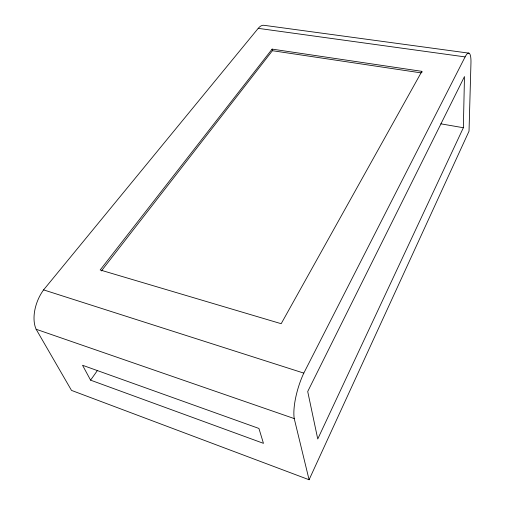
<?xml version="1.0" encoding="UTF-8"?>
<svg xmlns="http://www.w3.org/2000/svg" width="505" height="505" viewBox="0 0 505 505"><rect width="100%" height="100%" fill="white"/><g stroke="black" fill="none" stroke-linecap="round" stroke-linejoin="round"><path stroke-width="0.76" d="M463.356 127.733L464.474 76.571L307.709 391.52L317.752 438.99L463.356 127.733L440.84 123.832M309.085 479.75L469.025 131.18L470.957 63.005A22.712 4.911 -79.4 0 0 465.105 56.907L258.225 28.349L43.588 289.883A31.266 18.534 -67.7 0 0 36.126 329.254L71.495 390.397L309.085 479.75L294.232 418.576A36.139 10.952 -73.1 0 1 303.802 373.113L465.105 56.907M421.89 71.338L281.184 323.711L100.186 269.973L272.119 49.118L421.89 71.338L421.915 72.449M90.591 380.158L82.542 365.266L258.92 428.442L263.465 443.346L90.591 380.158L97.37 370.569M101.385 270.945L272.397 50.702L272.119 49.118M468.911 53.151L264.298 25.345A20.415 9.027 -82.4 0 0 258.225 28.349M272.397 50.702L421.151 72.89M43.588 289.883L303.802 373.113M36.126 329.254L294.232 418.576"/></g></svg>
